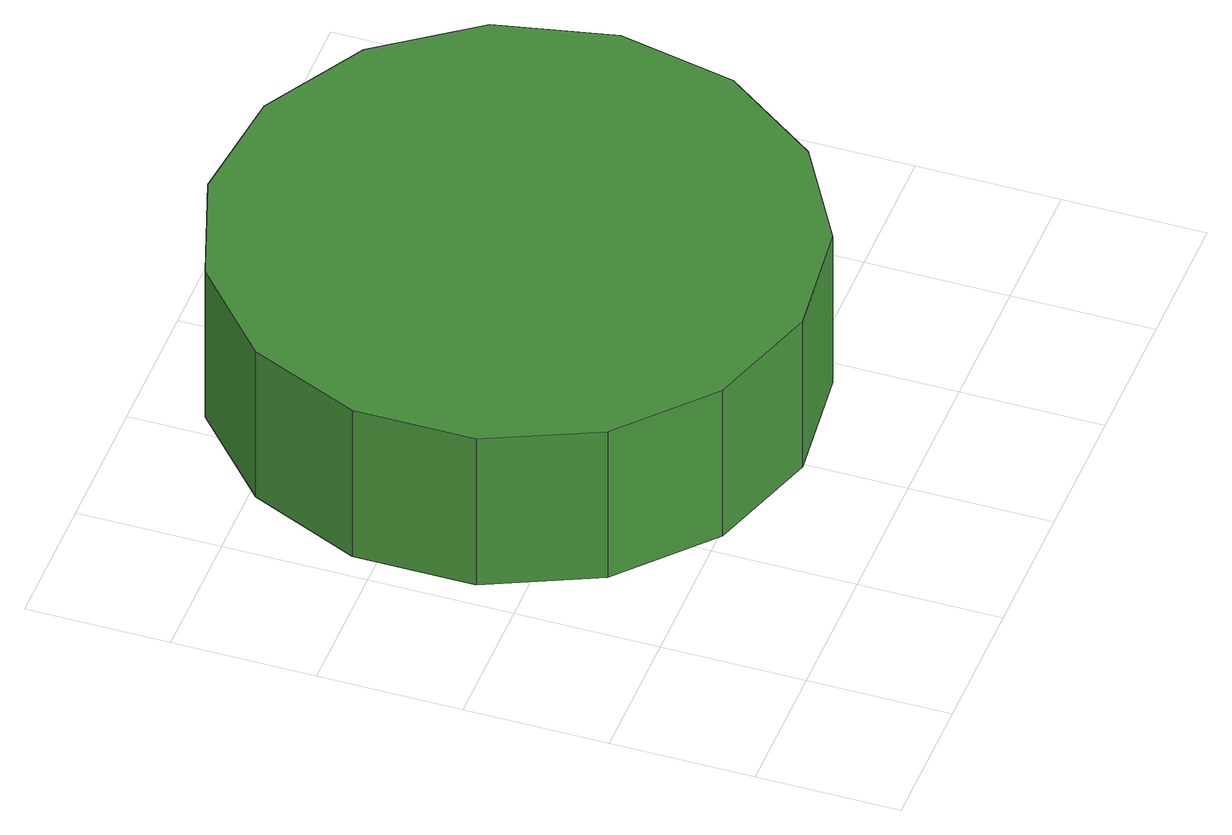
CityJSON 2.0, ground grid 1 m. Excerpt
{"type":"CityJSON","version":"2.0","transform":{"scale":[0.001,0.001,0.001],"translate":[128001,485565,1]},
"CityObjects":{
"tree1":{"type":"SolitaryVegetationObject","attributes":{"function":"something"},"geometry":[{"type":"MultiSurface","lod":"1","boundaries":[[[0,1,2,3,4,5,6,7,8,9,10,11,12,13,14]],[[15,16,17,18,19,20,21,22,23,24,25,26,27,28,29]],[[0,29,28,1]],[[1,28,27,2]],[[2,27,26,3]],[[3,26,25,4]],[[4,25,24,5]],[[5,24,23,6]],[[6,23,22,7]],[[7,22,21,8]],[[8,21,20,9]],[[9,20,19,10]],[[10,19,18,11]],[[11,18,17,12]],[[12,17,16,13]],[[13,16,15,14]],[[14,15,29,0]]]}]}
},
"vertices":[
[4238,2750,1435],[4061,3582,1435],[3561,4270,1435],[2824,4696,1435],[1977,4785,1435],[1168,4522,1435],[536,3953,1435],[190,3175,1435],[190,2324,1435],[536,1547,1435],[1168,978,1435],[1977,715,1435],[2824,804,1435],[3561,1229,1435],[4061,1918,1435],[4061,1918,185],[3561,1229,185],[2824,804,185],[1977,715,185],[1168,978,185],[536,1547,185],[190,2324,185],[190,3175,185],[536,3953,185],[1168,4522,185],[1977,4785,185],[2824,4696,185],[3561,4270,185],[4061,3582,185],[4238,2750,185]
]}
